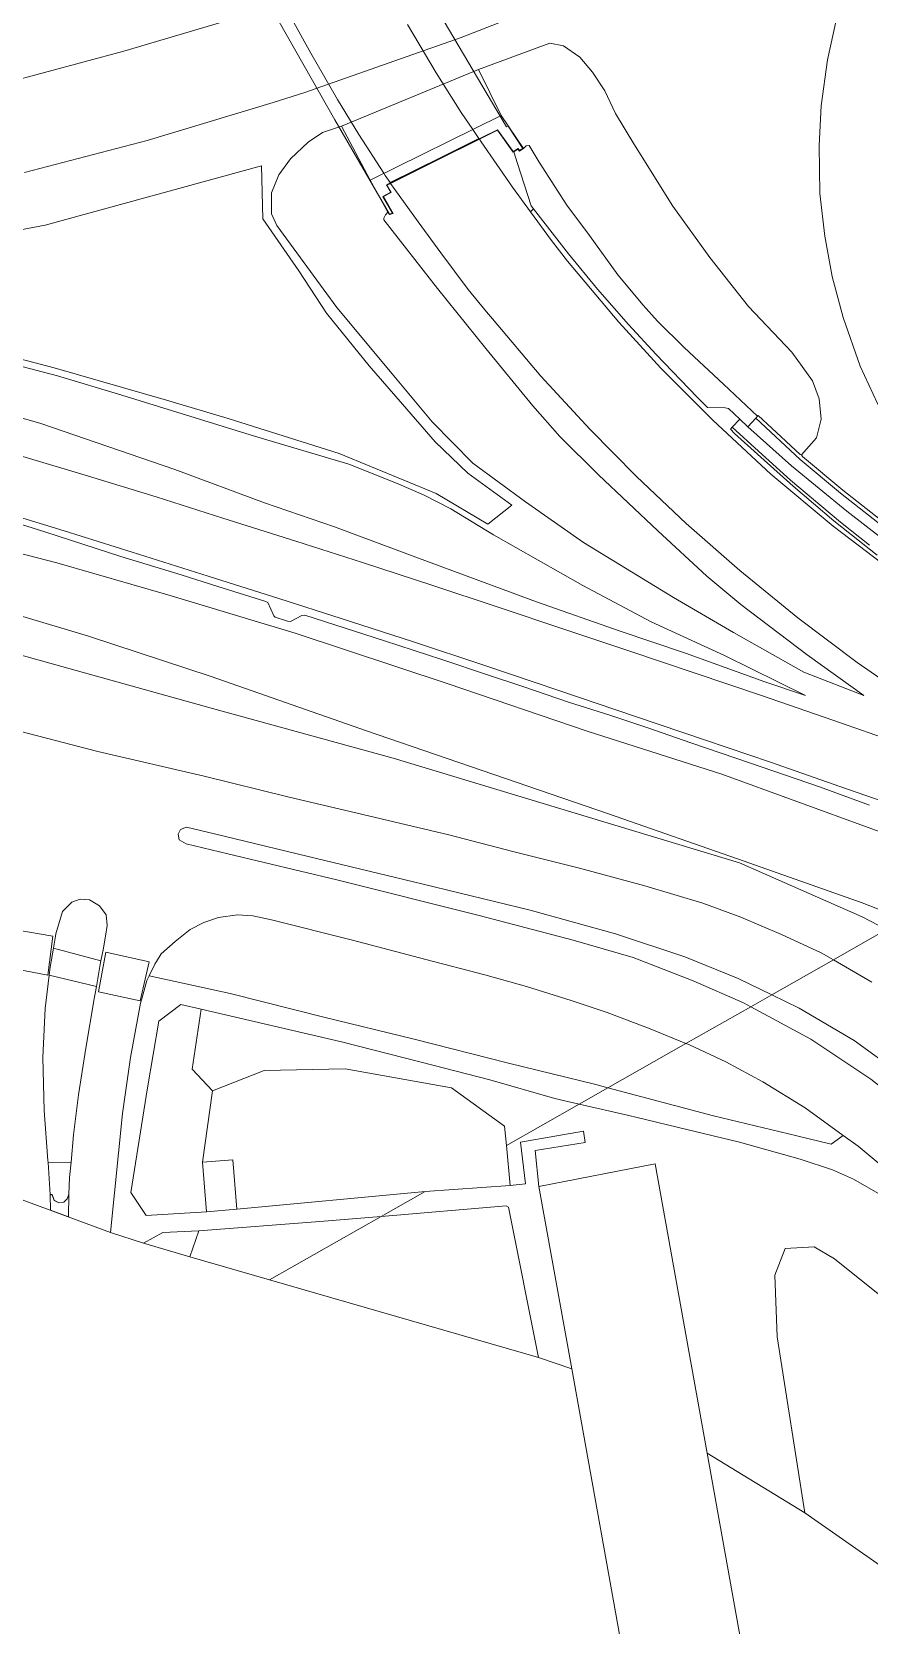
# Model space of a CAD drawing. Header units: metres. Extents: x 112942 to 118371, y 496117 to 499046.
# Drawn here: x 117725.7 to 117826.4, y 496290.8 to 496482.3 of the extents above; entities that cross this region are included whole.
import ezdxf

# ---------------------------------------------------------------- set-up
doc = ezdxf.new("R2010")
doc.units = ezdxf.units.M
doc.layers.add('B-WE-OG-TOPOKAART-G', color=7, linetype='Continuous', lineweight=18)

msp = doc.modelspace()

# ---------------------------------------------------------------- linework, layer by layer
at = {"layer": 'B-WE-OG-TOPOKAART-G'}
for points, elevation in [([(117746.251, 496346.464), (117749.899, 496346.758), (117750.38, 496340.804), (117746.732, 496340.509), (117746.251, 496346.464)], 0.017), ([(117806.889, 496311.484), (117818.465, 496246.981), (117804.515, 496244.408), (117790.621, 496321.637), (117786.682, 496343.528), (117800.65, 496346.246), (117806.889, 496311.484)], 0.19)]:
    msp.add_lwpolyline(points, close=True, dxfattribs=dict(at, elevation=elevation))
for points in [[(117724.871, 496465.388, 0.807), (117739.623, 496469.225, 0.798), (117754.746, 496473.761, 0.738), (117758.425, 496474.937, 0.703), (117777.348, 496481.589, 0.703), (117791.626, 496487.205, 0.745)], [(117791.626, 496487.205, 0.745), (117777.348, 496481.589, 0.703), (117758.425, 496474.937, 0.703), (117754.746, 496473.761, 0.738), (117739.623, 496469.225, 0.798), (117724.871, 496465.388, 0.807)], [(117750.728, 496484.077, 0.383), (117736.82, 496479.966, 0.432), (117722.484, 496476.103, 0.419)], [(117722.484, 496476.103, 0.419), (117736.82, 496479.966, 0.432), (117750.728, 496484.077, 0.383)], [(117779.475, 496469.444, 6.517), (117778.667, 496469.043, 6.559), (117775.205, 496467.328, 6.714), (117771.668, 496465.575, 6.895), (117769.034, 496464.27, 7.027), (117768.787, 496464.148, 7.004), (117768.188, 496465.022, 7.004), (117768.028, 496465.273, 7.006), (117765.046, 496469.951, 7.036), (117762.496, 496474.137, 7.059), (117759.263, 496479.696, 7.067), (117756.641, 496484.48, 7.072)], [(117775.279, 496483.495, 6.65), (117782.798, 496470.854, 6.623), (117782.968, 496470.95, 6.62), (117784.742, 496468.255, 6.494), (117784.35, 496468.016, 6.461), (117784.172, 496468.239, 6.461), (117783.625, 496467.907, 6.457), (117783.593, 496467.888, 6.476), (117781.721, 496470.501, 6.476), (117779.826, 496469.562, 6.538), (117769.056, 496464.225, 7.027), (117768.814, 496464.108, 7), (117768.355, 496463.887, 7.216), (117768.871, 496462.991, 7.174), (117767.938, 496462.486, 7.067), (117769.09, 496460.475, 7.055), (117768.731, 496460.365, 7.328), (117762.163, 496471.7, 7.136), (117758.458, 496478.176, 7.166), (117755.301, 496483.734, 7.214)], [(117770.902, 496483.137, 6.569), (117774.327, 496477.332, 6.555), (117777.346, 496472.581, 6.54), (117778.733, 496470.537, 6.525), (117779.475, 496469.444, 6.517)], [(117822.447, 496483.84, 0.751), (117821.359, 496478.909, 0.811), (117820.598, 496473.393, 0.873), (117820.375, 496468.6, 0.936), (117820.451, 496462.861, 1.003), (117821.027, 496457.717, 1.071), (117821.915, 496452.883, 1.113), (117823.231, 496447.947, 1.164), (117825.305, 496442.11, 1.236), (117827.371, 496437.605, 1.309), (117829.829, 496433.091, 1.397), (117832.506, 496429.058, 1.439), (117836.396, 496424.214, 1.508), (117840.182, 496420.142, 1.584), (117844.812, 496415.997, 1.664), (117848.824, 496413.007, 1.738), (117854.132, 496409.677, 1.839), (117858.839, 496407.228, 1.901), (117864.149, 496405.074, 1.995), (117869.182, 496403.556, 2.063), (117875.191, 496402.196, 2.167), (117877.038, 496401.949, 2.198)], [(117827.371, 496437.605, 1.309), (117825.305, 496442.11, 1.236), (117823.231, 496447.947, 1.164), (117821.915, 496452.883, 1.113), (117821.027, 496457.717, 1.071), (117820.451, 496462.861, 1.003), (117820.375, 496468.6, 0.936), (117820.598, 496473.393, 0.873), (117821.359, 496478.909, 0.811), (117822.447, 496483.84, 0.751)], [(117828.81, 496422.804, 1.456), (117823.195, 496427.199, 1.456), (117818.358, 496431.227, 1.456), (117818.234, 496431.43, 1.325), (117820.041, 496433.474, 1.274), (117820.61, 496435.722, 1.202), (117820.367, 496438.187, 1.193), (117819.546, 496440.337, 1.121), (117817.093, 496443.783, 1.019), (117811.85, 496449.261, 0.878), (117807.204, 496455.137, 0.89), (117802.789, 496461.339, 0.824), (117798.086, 496468.822, 0.743), (117795.879, 496472.466, 0.74), (117794.597, 496475.179, 0.683), (117793.139, 496477.442, 0.71), (117791.593, 496479.238, 0.713), (117789.639, 496480.598, 0.734), (117787.998, 496480.904, 0.698), (117779.438, 496477.732, 0.626), (117762.949, 496470.945, 0.652), (117760.664, 496470.157, 0.73), (117758.961, 496469.033, 0.715), (117756.849, 496467.026, 0.82), (117755.447, 496465.101, 0.931), (117754.559, 496462.913, 0.967), (117754.555, 496460.403, 1.063), (117755.2, 496459.01, 1.03), (117762.389, 496449.158, 1.231), (117769.053, 496441.16, 1.408), (117773.866, 496435.394, 1.591), (117778.743, 496430.456, 1.921), (117785.081, 496425.787, 2.611), (117792.054, 496420.907, 3.412), (117802.844, 496414.323, 4.543), (117810.068, 496410.091, 5.155), (117818.518, 496405.338, 5.731), (117825.734, 496402.52, 6.01), (117818.926, 496407.435, 6.181), (117810.955, 496413.465, 6.355), (117806.844, 496416.865, 6.454), (117800.987, 496422.316, 6.598), (117793.848, 496429.024, 6.67), (117789.192, 496433.645, 6.697), (117785.954, 496437.314, 6.7), (117780.313, 496444.231, 6.871), (117774.497, 496451.414, 7.039), (117768.05, 496459.679, 6.982), (117768.045, 496459.893, 6.958), (117768.253, 496460.293, 6.943), (117768.535, 496460.605, 6.943), (117768.708, 496460.306, 7.328), (117769.165, 496460.446, 7.055), (117768.007, 496462.466, 7.067), (117768.94, 496462.972, 7.174), (117768.425, 496463.865, 7.216), (117768.843, 496464.066, 7.003), (117769.36, 496463.311, 7.003), (117772.179, 496459.447, 6.95), (117774.905, 496455.736, 6.922), (117778.193, 496451.329, 6.876), (117780.391, 496448.627, 6.849), (117781.107, 496447.796, 6.836), (117786.897, 496440.9, 6.696), (117792.792, 496434.517, 6.564), (117798.422, 496428.841, 6.472), (117804.385, 496423.205, 6.379), (117810.823, 496417.532, 6.278), (117817.803, 496411.879, 6.181), (117824.94, 496406.479, 6.082), (117832.295, 496401.428, 5.972)], [(117818.234, 496431.43, 1.325), (117818.092, 496431.474, 1.517), (117814.684, 496434.642, 4.64), (117813.035, 496436.176, 5.637), (117812.941, 496436.075, 5.908), (117808.875, 496439.953, 6.08), (117804.143, 496444.355, 6.173), (117800.931, 496447.487, 6.299), (117799.19, 496449.42, 6.314), (117796.149, 496453.092, 6.38), (117792.759, 496457.79, 6.425), (117790.047, 496461.437, 6.473), (117786.693, 496466.603, 6.443), (117785.528, 496468.633, 6.443), (117785.151, 496468.593, 6.476), (117784.812, 496468.239, 6.494), (117782.137, 496472.211, 4.501), (117779.438, 496477.732, 0.626), (117787.998, 496480.904, 0.698), (117789.639, 496480.598, 0.734), (117791.593, 496479.238, 0.713), (117793.139, 496477.442, 0.71), (117794.597, 496475.179, 0.683), (117795.879, 496472.466, 0.74), (117798.086, 496468.822, 0.743), (117802.789, 496461.339, 0.824), (117807.204, 496455.137, 0.89), (117811.85, 496449.261, 0.878), (117817.093, 496443.783, 1.019), (117819.546, 496440.337, 1.121), (117820.367, 496438.187, 1.193), (117820.61, 496435.722, 1.202), (117820.041, 496433.474, 1.274), (117818.234, 496431.43, 1.325)], [(117779.438, 496477.732, 0.626), (117782.137, 496472.211, 4.501), (117766.387, 496464.466, 5.248), (117762.949, 496470.945, 0.652), (117779.438, 496477.732, 0.626)], [(117762.949, 496470.945, 0.652), (117766.387, 496464.466, 5.248), (117768.535, 496460.605, 6.943), (117768.253, 496460.293, 6.943), (117768.045, 496459.893, 6.958), (117768.05, 496459.679, 6.982), (117774.497, 496451.414, 7.039), (117780.313, 496444.231, 6.871), (117785.954, 496437.314, 6.7), (117789.192, 496433.645, 6.697), (117793.848, 496429.024, 6.67), (117800.987, 496422.316, 6.598), (117806.844, 496416.865, 6.454), (117810.955, 496413.465, 6.355), (117818.926, 496407.435, 6.181), (117825.734, 496402.52, 6.01), (117818.518, 496405.338, 5.731), (117810.068, 496410.091, 5.155), (117802.844, 496414.323, 4.543), (117792.054, 496420.907, 3.412), (117785.081, 496425.787, 2.611), (117778.743, 496430.456, 1.921), (117773.866, 496435.394, 1.591), (117769.053, 496441.16, 1.408), (117762.389, 496449.158, 1.231), (117755.2, 496459.01, 1.03), (117754.555, 496460.403, 1.063), (117754.559, 496462.913, 0.967), (117755.447, 496465.101, 0.931), (117756.849, 496467.026, 0.82), (117758.961, 496469.033, 0.715), (117760.664, 496470.157, 0.73), (117762.949, 496470.945, 0.652)], [(117784.812, 496468.239, 6.494), (117784.338, 496467.95, 6.461), (117784.16, 496468.173, 6.461), (117783.651, 496467.864, 6.457), (117783.579, 496467.821, 6.476), (117781.705, 496470.437, 6.476), (117779.848, 496469.517, 6.538), (117779.532, 496469.36, 6.516), (117778.723, 496468.96, 6.558), (117775.261, 496467.244, 6.713), (117771.727, 496465.493, 6.894), (117769.078, 496464.18, 7.027), (117768.843, 496464.066, 7.003), (117768.425, 496463.865, 7.216), (117768.94, 496462.972, 7.174), (117768.007, 496462.466, 7.067), (117769.165, 496460.446, 7.055), (117768.708, 496460.306, 7.328), (117768.535, 496460.605, 6.943), (117766.387, 496464.466, 5.248), (117782.137, 496472.211, 4.501), (117784.812, 496468.239, 6.494)], [(117832.295, 496401.428, 5.972), (117824.94, 496406.479, 6.082), (117817.803, 496411.879, 6.181), (117810.823, 496417.532, 6.278), (117804.385, 496423.205, 6.379), (117798.422, 496428.841, 6.472), (117792.792, 496434.517, 6.564), (117786.897, 496440.9, 6.696), (117781.107, 496447.796, 6.836), (117780.391, 496448.627, 6.849), (117778.193, 496451.329, 6.876), (117774.905, 496455.736, 6.922), (117772.179, 496459.447, 6.95), (117769.36, 496463.311, 7.003), (117768.843, 496464.066, 7.003), (117769.078, 496464.18, 7.027), (117771.727, 496465.493, 6.894), (117775.261, 496467.244, 6.713), (117778.723, 496468.96, 6.558), (117779.532, 496469.36, 6.516), (117779.733, 496469.064, 6.514)], [(117783.651, 496467.864, 6.457), (117784.094, 496466.442, 6.469), (117785.767, 496461.365, 6.52), (117786.013, 496460.998, 6.52), (117785.657, 496460.653, 6.414), (117783.493, 496463.605, 6.452), (117779.733, 496469.064, 6.514), (117779.532, 496469.36, 6.516), (117779.848, 496469.517, 6.538), (117781.705, 496470.437, 6.476), (117783.579, 496467.821, 6.476), (117783.651, 496467.864, 6.457)], [(117779.733, 496469.064, 6.514), (117783.493, 496463.605, 6.452), (117785.657, 496460.653, 6.414), (117788.175, 496457.218, 6.369), (117790.115, 496454.73, 6.333), (117796.295, 496447.394, 6.217), (117801.351, 496441.863, 6.091), (117807.564, 496435.6, 5.955), (117814.552, 496429.141, 5.837), (117822.029, 496422.861, 5.738), (117829.896, 496416.892, 5.621)], [(117812.728, 496435.846, 5.981), (117811.785, 496434.828, 5.966), (117810.813, 496435.742, 5.918), (117809.471, 496437.005, 5.93), (117809.045, 496437.095, 5.924), (117806.944, 496437.137, 5.975), (117805.689, 496438.368, 5.984), (117800.764, 496443.504, 6.196), (117797.432, 496447.094, 6.28), (117793.715, 496451.366, 6.361), (117790.243, 496455.602, 6.448), (117786.013, 496460.998, 6.52), (117785.767, 496461.365, 6.52), (117784.094, 496466.442, 6.469), (117783.651, 496467.864, 6.457), (117784.16, 496468.173, 6.461), (117784.338, 496467.95, 6.461), (117784.812, 496468.239, 6.494), (117785.151, 496468.593, 6.476), (117785.528, 496468.633, 6.443), (117786.693, 496466.603, 6.443), (117790.047, 496461.437, 6.473), (117792.759, 496457.79, 6.425), (117796.149, 496453.092, 6.38), (117799.19, 496449.42, 6.314), (117800.931, 496447.487, 6.299), (117804.143, 496444.355, 6.173), (117808.875, 496439.953, 6.08), (117812.941, 496436.075, 5.908), (117812.728, 496435.846, 5.981)], [(117714.316, 496445.568, 1.379), (117728.432, 496441.895, 1.325), (117741.927, 496438.014, 1.376), (117749.353, 496435.817, 1.433), (117762.667, 496431.61, 1.388), (117774.341, 496426.782, 1.64), (117780.555, 496423.129, 2.426), (117783.414, 496425.39, 2.501), (117778.14, 496429.231, 2.069), (117774.228, 496433.014, 1.67), (117770.278, 496437.535, 1.508), (117766.297, 496442.134, 1.373), (117761.162, 496448.472, 1.331), (117757.848, 496453.548, 1.331), (117753.513, 496459.796, 1.331), (117753.344, 496466.183, 1.01), (117727.353, 496459.025, 0.965), (117711.186, 496455.985, 1.082)], [(117783.414, 496425.39, 2.501), (117780.555, 496423.129, 2.426), (117774.341, 496426.782, 1.64), (117762.667, 496431.61, 1.388), (117749.353, 496435.817, 1.433), (117741.927, 496438.014, 1.376), (117728.432, 496441.895, 1.325), (117714.316, 496445.568, 1.379), (117711.475, 496446.005, 1.346), (117711.186, 496455.985, 1.082), (117727.353, 496459.025, 0.965), (117753.344, 496466.183, 1.01), (117753.513, 496459.796, 1.331), (117757.848, 496453.548, 1.331), (117761.162, 496448.472, 1.331), (117766.297, 496442.134, 1.373), (117770.278, 496437.535, 1.508), (117774.228, 496433.014, 1.67), (117778.14, 496429.231, 2.069), (117783.414, 496425.39, 2.501)], [(117829.896, 496416.892, 5.621), (117822.029, 496422.861, 5.738), (117814.552, 496429.141, 5.837), (117807.564, 496435.6, 5.955), (117801.351, 496441.863, 6.091), (117796.295, 496447.394, 6.217), (117790.115, 496454.73, 6.333), (117788.175, 496457.218, 6.369), (117785.657, 496460.653, 6.414), (117786.013, 496460.998, 6.52), (117790.243, 496455.602, 6.448), (117793.715, 496451.366, 6.361), (117797.432, 496447.094, 6.28), (117800.764, 496443.504, 6.196), (117805.689, 496438.368, 5.984), (117806.944, 496437.137, 5.975), (117809.045, 496437.095, 5.924), (117809.471, 496437.005, 5.93), (117810.813, 496435.742, 5.918)], [(117720.977, 496442.969, 1.214), (117728.811, 496440.957, 1.244), (117736.581, 496438.611, 1.301), (117752.487, 496433.681, 1.355), (117763.834, 496430.315, 1.292), (117769.581, 496428.04, 1.352), (117772.81, 496426.631, 1.424), (117776.111, 496424.946, 1.664), (117781.237, 496421.819, 2.411), (117791.975, 496415.734, 3.746), (117800.179, 496411.367, 4.613), (117808.988, 496407.328, 5.312), (117818.736, 496402.513, 5.807), (117813.811, 496404.169, 5.882), (117804.276, 496407.608, 5.891), (117796.457, 496410.264, 5.888), (117786.404, 496413.791, 5.84), (117772.227, 496419.013, 5.798), (117762.133, 496422.804, 5.636), (117753.691, 496425.674, 5.468), (117742.911, 496429.692, 5.234), (117726.843, 496435.215, 4.763), (117717.296, 496437.917, 4.445)], [(117717.296, 496437.917, 4.445), (117726.843, 496435.215, 4.763), (117742.911, 496429.692, 5.234), (117753.691, 496425.674, 5.468), (117762.133, 496422.804, 5.636), (117772.227, 496419.013, 5.798), (117786.404, 496413.791, 5.84), (117796.457, 496410.264, 5.888), (117804.276, 496407.608, 5.891), (117813.811, 496404.169, 5.882), (117818.736, 496402.513, 5.807), (117808.988, 496407.328, 5.312), (117800.179, 496411.367, 4.613), (117791.975, 496415.734, 3.746), (117781.237, 496421.819, 2.411), (117776.111, 496424.946, 1.664), (117772.81, 496426.631, 1.424), (117769.581, 496428.04, 1.352), (117763.834, 496430.315, 1.292), (117752.487, 496433.681, 1.355), (117736.581, 496438.611, 1.301), (117728.811, 496440.957, 1.244), (117720.977, 496442.969, 1.214)], [(117828.539, 496422.445, 5.835), (117822.912, 496426.849, 5.877), (117818.06, 496430.889, 5.928), (117812.728, 496435.846, 5.981), (117812.941, 496436.075, 5.908), (117813.035, 496436.176, 5.637), (117814.684, 496434.642, 4.64), (117818.092, 496431.474, 1.517), (117818.234, 496431.43, 1.325)], [(117810.813, 496435.742, 5.918), (117809.899, 496434.759, 5.894), (117809.697, 496434.514, 5.899), (117810.186, 496434.028, 5.855), (117813.352, 496431.162, 5.78), (117817.229, 496427.683, 5.669), (117822.126, 496423.512, 5.531), (117827.315, 496419.373, 5.471)], [(117827.315, 496419.373, 5.471), (117822.126, 496423.512, 5.531), (117817.229, 496427.683, 5.669), (117813.352, 496431.162, 5.78), (117810.186, 496434.028, 5.855), (117809.697, 496434.514, 5.899), (117809.899, 496434.759, 5.894), (117813.05, 496431.868, 5.828), (117816.924, 496428.39, 5.72), (117820.661, 496425.222, 5.657), (117822.939, 496423.356, 5.615), (117826.425, 496420.606, 5.567)], [(117827.315, 496419.373, 5.471), (117822.126, 496423.512, 5.531), (117817.229, 496427.683, 5.669), (117813.352, 496431.162, 5.78), (117810.186, 496434.028, 5.855), (117809.697, 496434.514, 5.899), (117809.899, 496434.759, 5.894), (117813.05, 496431.868, 5.828), (117816.924, 496428.39, 5.72), (117820.661, 496425.222, 5.657), (117822.939, 496423.356, 5.615), (117826.425, 496420.606, 5.567)], [(117826.425, 496420.606, 5.567), (117822.939, 496423.356, 5.615), (117820.661, 496425.222, 5.657), (117816.924, 496428.39, 5.72), (117813.05, 496431.868, 5.828), (117809.899, 496434.759, 5.894), (117810.813, 496435.742, 5.918), (117811.785, 496434.828, 5.966)], [(117827.969, 496421.335, 5.903), (117823.68, 496424.667, 5.96), (117817.04, 496430.12, 6.053), (117811.785, 496434.828, 5.966), (117812.728, 496435.846, 5.981), (117818.06, 496430.889, 5.928), (117822.912, 496426.849, 5.877), (117828.539, 496422.445, 5.835)], [(117811.785, 496434.828, 5.966), (117817.04, 496430.12, 6.053), (117823.68, 496424.667, 5.96), (117827.969, 496421.335, 5.903)], [(117829.823, 496396.823, 5.81), (117822.001, 496399.557, 5.849), (117813.412, 496402.541, 5.883), (117805.461, 496405.211, 5.873), (117797.491, 496407.884, 5.848), (117789.793, 496410.469, 5.823), (117781.65, 496413.173, 5.774), (117773.948, 496415.745, 5.701), (117765.485, 496418.502, 5.606), (117757.485, 496421.067, 5.487), (117748.694, 496423.833, 5.314), (117740.668, 496426.387, 5.131), (117732.57, 496428.876, 4.974), (117724.68, 496431.238, 4.728)], [(117724.68, 496431.238, 4.728), (117732.57, 496428.876, 4.974), (117740.668, 496426.387, 5.131), (117748.694, 496423.833, 5.314), (117757.485, 496421.067, 5.487), (117765.485, 496418.502, 5.606), (117773.948, 496415.745, 5.701), (117781.65, 496413.173, 5.774), (117789.793, 496410.469, 5.823), (117797.491, 496407.884, 5.848), (117805.461, 496405.211, 5.873), (117813.412, 496402.541, 5.883), (117822.001, 496399.557, 5.849), (117829.823, 496396.823, 5.81)], [(117818.234, 496431.43, 1.325), (117818.358, 496431.227, 1.456), (117823.195, 496427.199, 1.456), (117828.81, 496422.804, 1.456)], [(117721.622, 496424.738, 4.509), (117729.625, 496422.314, 4.745), (117737.823, 496419.766, 4.96), (117746.919, 496416.877, 5.142), (117755.412, 496414.171, 5.282), (117762.91, 496411.768, 5.4), (117771.485, 496409.026, 5.539), (117780.199, 496406.118, 5.635), (117789.086, 496403.124, 5.683), (117798.298, 496400.003, 5.717), (117806.682, 496397.171, 5.704), (117814.529, 496394.527, 5.69), (117822.827, 496391.606, 5.642), (117831.302, 496388.657, 5.545), (117839.456, 496385.765, 5.465), (117844.985, 496383.766, 5.389)], [(117831.302, 496388.657, 5.545), (117822.827, 496391.606, 5.642), (117814.529, 496394.527, 5.69), (117806.682, 496397.171, 5.704), (117798.298, 496400.003, 5.717), (117789.086, 496403.124, 5.683), (117780.199, 496406.118, 5.635), (117771.485, 496409.026, 5.539), (117762.91, 496411.768, 5.4), (117755.412, 496414.171, 5.282), (117746.919, 496416.877, 5.142), (117737.823, 496419.766, 4.96), (117729.625, 496422.314, 4.745), (117721.622, 496424.738, 4.509)], [(117840.564, 496381.258, 5.376), (117840.321, 496381.12, 4.563), (117830.645, 496375.632, 0.425), (117825.528, 496377.621, 0.413), (117811.326, 496382.612, 0.598), (117795.051, 496388.325, 0.22), (117765.972, 496398.295, 0.253), (117747.306, 496404.796, 0.376), (117732.538, 496409.657, 0.355), (117714.713, 496414.973, 0.361), (117712.348, 496415.829, 0.399), (117712.142, 496422.956, 4.255), (117719.079, 496420.958, 4.51), (117728.739, 496418.464, 4.786), (117742.1, 496414.606, 5.038), (117757.376, 496410.017, 5.347), (117775.773, 496403.948, 5.59), (117792.496, 496398.258, 5.704), (117808.679, 496393.079, 5.716), (117826.68, 496386.514, 5.567), (117837.501, 496382.572, 5.417), (117840.564, 496381.258, 5.376)], [(117720.763, 496424.229, 4.552), (117727.29, 496422.205, 4.747), (117736.439, 496419.217, 4.975), (117743.686, 496417.014, 5.101), (117748.094, 496415.619, 5.197), (117753.885, 496413.826, 5.329), (117754.101, 496413.697, 5.338), (117754.842, 496412.117, 5.386), (117754.988, 496411.942, 5.386), (117756.463, 496411.443, 5.392), (117756.838, 496411.408, 5.392), (117758.179, 496412.154, 5.389), (117758.562, 496412.194, 5.389), (117768.127, 496409.11, 5.539), (117775.01, 496406.871, 5.593), (117780.494, 496405.015, 5.674), (117784.756, 496403.614, 5.701), (117790.254, 496401.741, 5.728), (117795.192, 496400.184, 5.77), (117799.78, 496398.653, 5.791), (117804.918, 496396.861, 5.77), (117812.11, 496394.382, 5.731), (117820.402, 496391.57, 5.617), (117826.416, 496389.37, 5.564)], [(117826.416, 496389.37, 5.564), (117820.402, 496391.57, 5.617), (117812.11, 496394.382, 5.731), (117804.918, 496396.861, 5.77), (117799.78, 496398.653, 5.791), (117795.192, 496400.184, 5.77), (117790.254, 496401.741, 5.728), (117784.756, 496403.614, 5.701), (117780.494, 496405.015, 5.674), (117775.01, 496406.871, 5.593), (117768.127, 496409.11, 5.539), (117758.562, 496412.194, 5.389), (117758.179, 496412.154, 5.389), (117756.838, 496411.408, 5.392), (117756.463, 496411.443, 5.392), (117754.988, 496411.942, 5.386), (117754.842, 496412.117, 5.386), (117754.101, 496413.697, 5.338), (117753.885, 496413.826, 5.329), (117748.094, 496415.619, 5.197), (117743.686, 496417.014, 5.101), (117736.439, 496419.217, 4.975), (117727.29, 496422.205, 4.747), (117720.763, 496424.229, 4.552)], [(117826.68, 496386.514, 5.567), (117808.679, 496393.079, 5.716), (117792.496, 496398.258, 5.704), (117775.773, 496403.948, 5.59), (117757.376, 496410.017, 5.347), (117742.1, 496414.606, 5.038), (117728.739, 496418.464, 4.786), (117719.079, 496420.958, 4.51)], [(117712.348, 496415.829, 0.399), (117714.713, 496414.973, 0.361), (117732.538, 496409.657, 0.355), (117747.306, 496404.796, 0.376), (117765.972, 496398.295, 0.253), (117795.051, 496388.325, 0.22), (117811.326, 496382.612, 0.598), (117825.528, 496377.621, 0.413), (117830.645, 496375.632, 0.425), (117828.466, 496374.395, 0.548), (117825.536, 496375.948, 0.547), (117810.798, 496382.42, 0.554), (117769.148, 496394.991, 0.325), (117747.455, 496400.959, 0.4), (117719.532, 496408.735, 0.415), (117712.492, 496410.862, 0.189), (117712.348, 496415.829, 0.399)], [(117712.492, 496410.862, 0.189), (117719.532, 496408.735, 0.415), (117747.455, 496400.959, 0.4), (117769.148, 496394.991, 0.325), (117810.798, 496382.42, 0.554), (117825.536, 496375.948, 0.547), (117828.466, 496374.395, 0.548), (117822.083, 496370.774, 0.39), (117820.616, 496371.623, 0.407), (117815.818, 496373.83, 0.47), (117810.956, 496375.905, 0.473), (117806.37, 496377.568, 0.437), (117799.404, 496379.665, 0.42), (117791.575, 496381.766, 0.37), (117783.549, 496383.775, 0.333), (117775.841, 496385.769, 0.273), (117765.525, 496388.228, 0.27), (117756.521, 496390.35, 0.26), (117746.465, 496392.851, 0.2), (117733.658, 496395.789, 0.13), (117719.153, 496399.584, 0.063), (117712.777, 496401.006, 0.073), (117712.492, 496410.862, 0.189)], [(117719.153, 496399.584, 0.063), (117733.658, 496395.789, 0.13), (117746.465, 496392.851, 0.2), (117756.521, 496390.35, 0.26), (117765.525, 496388.228, 0.27), (117775.841, 496385.769, 0.273), (117783.549, 496383.775, 0.333), (117791.575, 496381.766, 0.37), (117799.404, 496379.665, 0.42), (117806.37, 496377.568, 0.437), (117810.956, 496375.905, 0.473), (117815.818, 496373.83, 0.47), (117820.616, 496371.623, 0.407), (117822.083, 496370.774, 0.39), (117814.664, 496366.566, 0.202), (117810.612, 496368.523, 0.237), (117804.196, 496371.112, 0.25), (117795.902, 496373.904, 0.293), (117785.626, 496376.719, 0.273), (117772.791, 496379.862, 0.27), (117757.65, 496383.498, 0.237), (117747.692, 496385.897, 0.269), (117744.315, 496386.711, 0.28), (117743.594, 496386.442, 0.297), (117743.32, 496385.878, 0.297), (117743.44, 496385.194, 0.297), (117744.291, 496384.695, 0.27), (117747.29, 496383.98, 0.246), (117749.28, 496383.505, 0.23), (117762.38, 496380.399, 0.203), (117779.49, 496376.108, 0.197), (117790.788, 496373.146, 0.233), (117798.026, 496371.058, 0.27), (117805.236, 496368.254, 0.263), (117811.271, 496365.586, 0.273), (117812.128, 496365.127, 0.27), (117804.352, 496360.716, 0.061), (117800.062, 496362.495, 0.097), (117794.872, 496364.426, 0.133), (117790.538, 496365.892, 0.083), (117785.204, 496367.577, 0.037), (117780.183, 496368.95, 0.033), (117773.09, 496370.817, 0.07), (117764.285, 496373.126, 0.04), (117754.536, 496375.564, 0.08), (117752.315, 496376.043, 0.05), (117750.462, 496376.195, 0.053), (117748.168, 496375.841, 0.057), (117746.426, 496375.257, 0.04), (117744.792, 496374.431, 0.007), (117742.965, 496372.992, 0.007), (117741.273, 496371.478, 0.007), (117740.721, 496370.574, 0.002), (117740.51, 496370.229, 0.01), (117739.85, 496368.848, -0.033), (117739.58, 496368.284, -0.047), (117738.972, 496366.102, -0.036), (117738.82, 496365.556, -0.033), (117737.622, 496359.022, -0.023), (117736.624, 496352.311, -0.107), (117735.183, 496338.018, -0.113), (117722.756, 496342.605, -0.173)], [(117814.664, 496366.566, 0.202), (117812.128, 496365.127, 0.27), (117811.271, 496365.586, 0.273), (117805.236, 496368.254, 0.263), (117798.026, 496371.058, 0.27), (117790.788, 496373.146, 0.233), (117779.49, 496376.108, 0.197), (117762.38, 496380.399, 0.203), (117749.28, 496383.505, 0.23), (117747.29, 496383.98, 0.246), (117744.291, 496384.695, 0.27), (117743.44, 496385.194, 0.297), (117743.32, 496385.878, 0.297), (117743.594, 496386.442, 0.297), (117744.315, 496386.711, 0.28), (117747.692, 496385.897, 0.269), (117757.65, 496383.498, 0.237), (117772.791, 496379.862, 0.27), (117785.626, 496376.719, 0.273), (117795.902, 496373.904, 0.293), (117804.196, 496371.112, 0.25), (117810.612, 496368.523, 0.237), (117814.664, 496366.566, 0.202)], [(117727.69, 496346.432, 0.023), (117727.957, 496342.557, 0.02), (117728.204, 496342.561, 0.02), (117728.436, 496341.875, 0.02), (117728.995, 496341.585, 0.037), (117729.585, 496341.659, 0.037), (117729.989, 496342.057, 0.017), (117730.209, 496342.603, 0.01), (117730.291, 496344.623, 0.027), (117730.461, 496346.456, 0.047), (117730.766, 496349.749, 0.083), (117731.366, 496354.538, 0.077), (117732.245, 496360.165, 0.12), (117733.243, 496366.089, 0.15), (117733.502, 496367.572, 0.146), (117734.007, 496370.459, 0.137), (117734.042, 496370.641, 0.137), (117734.315, 496371.962, 0.133), (117734.608, 496373.606, 0.13), (117734.803, 496374.888, 0.107), (117734.66, 496376.19, 0.097), (117733.877, 496377.253, 0.103), (117732.688, 496377.961, 0.077), (117731.565, 496378.048, 0.077), (117730.54, 496377.706, 0.09), (117729.44, 496376.569, 0.097), (117728.648, 496373.879, 0.137), (117728.601, 496373.621, 0.135), (117728.344, 496372.191, 0.123), (117727.932, 496369.9, 0.103), (117727.817, 496368.913, 0.096), (117727.35, 496364.919, 0.067), (117727.048, 496359.024, 0.05), (117727.242, 496352.656, 0.053), (117727.674, 496346.662, 0.023), (117727.69, 496346.432, 0.023)], [(117734.315, 496371.962, 0.133), (117734.042, 496370.641, 0.137), (117728.344, 496372.191, 0.123), (117728.601, 496373.621, 0.135), (117728.648, 496373.879, 0.137), (117729.44, 496376.569, 0.097), (117730.54, 496377.706, 0.09), (117731.565, 496378.048, 0.077), (117732.688, 496377.961, 0.077), (117733.877, 496377.253, 0.103), (117734.66, 496376.19, 0.097), (117734.803, 496374.888, 0.107), (117734.608, 496373.606, 0.13), (117734.315, 496371.962, 0.133)], [(117720.51, 496374.92, -0.062), (117728.26, 496373.606, 0.058), (117727.65, 496368.932, 0.091), (117720.706, 496370.231, -0.032), (117720.51, 496374.92, -0.062)], [(117794.976, 496355.398, 0.006), (117793.506, 496355.786, 0.01), (117783.042, 496358.366, -0.047), (117771.692, 496361.234, -0.07), (117760.852, 496363.9, -0.103), (117749.564, 496366.722, 0.073), (117739.85, 496368.848, -0.033), (117740.51, 496370.229, 0.01), (117740.721, 496370.574, 0.002), (117741.273, 496371.478, 0.007), (117742.965, 496372.992, 0.007), (117744.792, 496374.431, 0.007), (117746.426, 496375.257, 0.04), (117748.168, 496375.841, 0.057), (117750.462, 496376.195, 0.053), (117752.315, 496376.043, 0.05), (117754.536, 496375.564, 0.08), (117764.285, 496373.126, 0.04), (117773.09, 496370.817, 0.07), (117780.183, 496368.95, 0.033), (117785.204, 496367.577, 0.037), (117790.538, 496365.892, 0.083), (117794.872, 496364.426, 0.133), (117800.062, 496362.495, 0.097), (117804.352, 496360.716, 0.061), (117794.976, 496355.398, 0.006)], [(117822.083, 496370.774, 0.39), (117828.466, 496374.395, 0.548)], [(117733.502, 496367.572, 0.146), (117727.817, 496368.913, 0.096), (117727.932, 496369.9, 0.103), (117728.344, 496372.191, 0.123), (117734.042, 496370.641, 0.137), (117734.007, 496370.459, 0.137), (117733.502, 496367.572, 0.146)], [(117733.748, 496366.94, 0.097), (117734.628, 496371.708, 0.097), (117739.833, 496370.526, -0.083), (117738.781, 496365.837, -0.089), (117733.748, 496366.94, 0.097)], [(117829.982, 496357.152, 0.137), (117824.563, 496361.074, 0.15), (117817.949, 496364.979, 0.173), (117814.664, 496366.566, 0.202), (117822.083, 496370.774, 0.39), (117826.702, 496368.103, 0.337)], [(117826.702, 496368.103, 0.337), (117822.083, 496370.774, 0.39)], [(117730.461, 496346.456, 0.047), (117727.69, 496346.432, 0.023), (117727.674, 496346.662, 0.023), (117727.242, 496352.656, 0.053), (117727.048, 496359.024, 0.05), (117727.35, 496364.919, 0.067), (117727.817, 496368.913, 0.096), (117733.502, 496367.572, 0.146), (117733.243, 496366.089, 0.15), (117732.245, 496360.165, 0.12), (117731.366, 496354.538, 0.077), (117730.766, 496349.749, 0.083), (117730.461, 496346.456, 0.047)], [(117739.159, 496336.708, -0.071), (117735.183, 496338.018, -0.113), (117736.624, 496352.311, -0.107), (117737.622, 496359.022, -0.023), (117738.82, 496365.556, -0.033), (117738.972, 496366.102, -0.036), (117739.58, 496368.284, -0.047), (117739.85, 496368.848, -0.033), (117749.564, 496366.722, 0.073), (117760.852, 496363.9, -0.103), (117771.692, 496361.234, -0.07), (117783.042, 496358.366, -0.047), (117793.506, 496355.786, 0.01), (117794.976, 496355.398, 0.006), (117791.502, 496353.427, -0.09), (117788.587, 496354.1, -0.12), (117780.783, 496356.349, -0.163), (117772.518, 496358.469, -0.147), (117762.968, 496360.91, -0.163), (117746.109, 496364.847, 0.068), (117743.649, 496365.422, 0.102), (117741.013, 496363.403, 0.062), (117739.657, 496355.395, 0.054), (117737.654, 496342.806, -0.035), (117739.501, 496340.052, -0.056), (117746.732, 496340.509, 0.017), (117750.38, 496340.804, 0.017), (117772.622, 496342.901, 0.043), (117772.993, 496342.927, 0.042), (117767.729, 496339.941, -0.065), (117760.359, 496339.311, -0.041), (117745.834, 496338.194, -0.041), (117741.499, 496338.002, -0.074), (117739.159, 496336.708, -0.071)], [(117747.475, 496355.026, 0.119), (117746.251, 496346.464, 0.017), (117746.732, 496340.509, 0.017), (117739.501, 496340.052, -0.056), (117737.654, 496342.806, -0.035), (117739.657, 496355.395, 0.054), (117741.013, 496363.403, 0.062), (117743.649, 496365.422, 0.102), (117746.109, 496364.847, 0.068), (117745.014, 496357.648, 0.178), (117747.475, 496355.026, 0.119)], [(117812.128, 496365.127, 0.27), (117814.664, 496366.566, 0.202), (117817.949, 496364.979, 0.173), (117824.563, 496361.074, 0.15), (117829.982, 496357.152, 0.137), (117835.127, 496353.08, 0.1), (117840.45, 496348.213, 0.11), (117845.194, 496343.297, 0.133), (117849.716, 496338.043, 0.153), (117855.353, 496330.751, 0.167), (117859.598, 496325.042, 0.207), (117863.793, 496318.904, 0.23), (117867.83, 496312.608, 0.223), (117874.409, 496302.163, 0.147), (117881.453, 496291.154, 0.167), (117888.944, 496279.501, 0.183)], [(117782.771, 496348.474, -0.029), (117782.541, 496350.792, 0.121), (117776.177, 496355.391, 0.121), (117763.397, 496357.66, 0.121), (117753.662, 496357.456, 0.254), (117747.475, 496355.026, 0.119), (117745.014, 496357.648, 0.178), (117746.109, 496364.847, 0.068), (117762.968, 496360.91, -0.163), (117772.518, 496358.469, -0.147), (117780.783, 496356.349, -0.163), (117788.587, 496354.1, -0.12), (117791.502, 496353.427, -0.09), (117782.771, 496348.474, -0.029)], [(117830.142, 496344.122, -0.053), (117825.026, 496348.379, -0.027), (117823.235, 496349.677, -0.013), (117818.681, 496352.979, 0.023), (117813.586, 496356.097, 0.053), (117809.151, 496358.525, 0.05), (117804.784, 496360.537, 0.057), (117804.352, 496360.716, 0.061), (117812.128, 496365.127, 0.27), (117819.372, 496361.244, 0.247), (117826.559, 496356.446, 0.173)], [(117882.743, 496282.115, 0.043), (117874.189, 496295.545, 0.097), (117866.364, 496307.811, 0.1), (117859.654, 496318.391, 0.2), (117855.209, 496325.362, 0.213), (117849.69, 496333.333, 0.187), (117845.019, 496339.295, 0.193), (117840.042, 496344.756, 0.17), (117833.222, 496351.221, 0.177), (117826.559, 496356.446, 0.173), (117819.372, 496361.244, 0.247), (117812.128, 496365.127, 0.27)], [(117794.976, 496355.398, 0.006), (117804.352, 496360.716, 0.061), (117804.784, 496360.537, 0.057), (117809.151, 496358.525, 0.05), (117813.586, 496356.097, 0.053), (117818.681, 496352.979, 0.023), (117823.235, 496349.677, -0.013), (117821.82, 496348.618, -0.013), (117817.658, 496349.625, 0.04), (117807.67, 496352.044, 0.053), (117794.976, 496355.398, 0.006)], [(117772.993, 496342.927, 0.042), (117772.622, 496342.901, 0.043), (117750.38, 496340.804, 0.017), (117749.899, 496346.758, 0.017), (117746.251, 496346.464, 0.017), (117747.475, 496355.026, 0.119), (117753.662, 496357.456, 0.254), (117763.397, 496357.66, 0.121), (117776.177, 496355.391, 0.121), (117782.541, 496350.792, 0.121), (117782.771, 496348.474, -0.029), (117783.208, 496343.64, 0.013), (117772.993, 496342.927, 0.042)], [(117827.969, 496342.428, -0.06), (117824.497, 496344.419, 0.007), (117821.966, 496345.545, 0.003), (117818.095, 496346.833, 0.01), (117810.776, 496348.855, -0.007), (117804.473, 496350.368, -0.018), (117798.481, 496351.806, 0.079), (117797.48, 496352.046, -0.03), (117791.502, 496353.427, -0.09), (117794.976, 496355.398, 0.006), (117807.67, 496352.044, 0.053), (117817.658, 496349.625, 0.04), (117821.82, 496348.618, -0.013), (117823.235, 496349.677, -0.013), (117825.026, 496348.379, -0.027), (117830.142, 496344.122, -0.053)], [(117827.649, 496330.464, 0.109), (117822.197, 496334.859, 0.109), (117819.754, 496336.289, 0.109), (117816.276, 496336.104, 0.136), (117815.024, 496332.886, 0.136), (117815.31, 496325.464, 0.136), (117818.616, 496304.331, 0.136), (117806.889, 496311.484, 0.19), (117800.65, 496346.246, 0.19), (117786.682, 496343.528, 0.19), (117786.216, 496347.86, 0.001), (117792.231, 496348.841, -0.059), (117792.032, 496350.164, -0.059), (117784.454, 496348.85, 0.013), (117785.065, 496343.842, 0.012), (117783.208, 496343.64, 0.013), (117782.771, 496348.474, -0.029), (117791.502, 496353.427, -0.09)], [(117791.502, 496353.427, -0.09), (117797.48, 496352.046, -0.03), (117798.481, 496351.806, 0.079), (117804.473, 496350.368, -0.018), (117810.776, 496348.855, -0.007), (117818.095, 496346.833, 0.01), (117821.966, 496345.545, 0.003), (117824.497, 496344.419, 0.007), (117827.969, 496342.428, -0.06)], [(117767.729, 496339.941, -0.065), (117772.993, 496342.927, 0.042), (117783.208, 496343.64, 0.013), (117785.065, 496343.842, 0.012), (117784.454, 496348.85, 0.013), (117792.032, 496350.164, -0.059), (117792.231, 496348.841, -0.059), (117786.216, 496347.86, 0.001), (117786.682, 496343.528, 0.19), (117790.621, 496321.637, 0.19), (117786.631, 496322.996, -0.152), (117783.026, 496341.033, -0.113), (117782.728, 496341.223, -0.113), (117767.729, 496339.941, -0.065)], [(117730.461, 496346.456, 0.047), (117730.291, 496344.623, 0.027), (117730.209, 496342.603, 0.01), (117729.989, 496342.057, 0.017), (117729.585, 496341.659, 0.037), (117728.995, 496341.585, 0.037), (117728.436, 496341.875, 0.02), (117728.204, 496342.561, 0.02), (117727.957, 496342.557, 0.02), (117727.69, 496346.432, 0.023), (117730.461, 496346.456, 0.047)], [(117727.989, 496340.698, -0.127), (117727.957, 496342.537, 0.02), (117728.204, 496342.541, 0.02), (117728.436, 496341.855, 0.02), (117728.995, 496341.565, 0.037), (117729.585, 496341.639, 0.037), (117729.989, 496342.037, 0.017), (117730.209, 496342.583, 0.01), (117730.15, 496339.887, -0.123), (117727.989, 496340.698, -0.127)], [(117767.729, 496339.941, -0.065), (117782.728, 496341.223, -0.113), (117783.026, 496341.033, -0.113), (117786.631, 496322.996, -0.152), (117754.313, 496332.33, -0.106), (117767.729, 496339.941, -0.065)], [(117744.752, 496335.092, -0.092), (117745.834, 496338.194, -0.041), (117760.359, 496339.311, -0.041), (117767.729, 496339.941, -0.065), (117754.313, 496332.33, -0.106), (117744.752, 496335.092, -0.092)], [(117744.752, 496335.092, -0.092), (117739.159, 496336.708, -0.071), (117741.499, 496338.002, -0.074), (117745.834, 496338.194, -0.041), (117744.752, 496335.092, -0.092)], [(117818.616, 496304.331, 0.136), (117815.31, 496325.464, 0.136), (117815.024, 496332.886, 0.136), (117816.276, 496336.104, 0.136), (117819.754, 496336.289, 0.109), (117822.197, 496334.859, 0.109), (117827.649, 496330.464, 0.109), (117831.537, 496326.543, 0.109), (117838.648, 496317.419, 0.109), (117845.093, 496308.026, 0.109), (117854.047, 496292.87, 0.109), (117842.454, 496287.657, 0.109), (117818.616, 496304.331, 0.136)]]:
    msp.add_polyline3d(points, dxfattribs=at)

doc.saveas('drawing.dxf')
